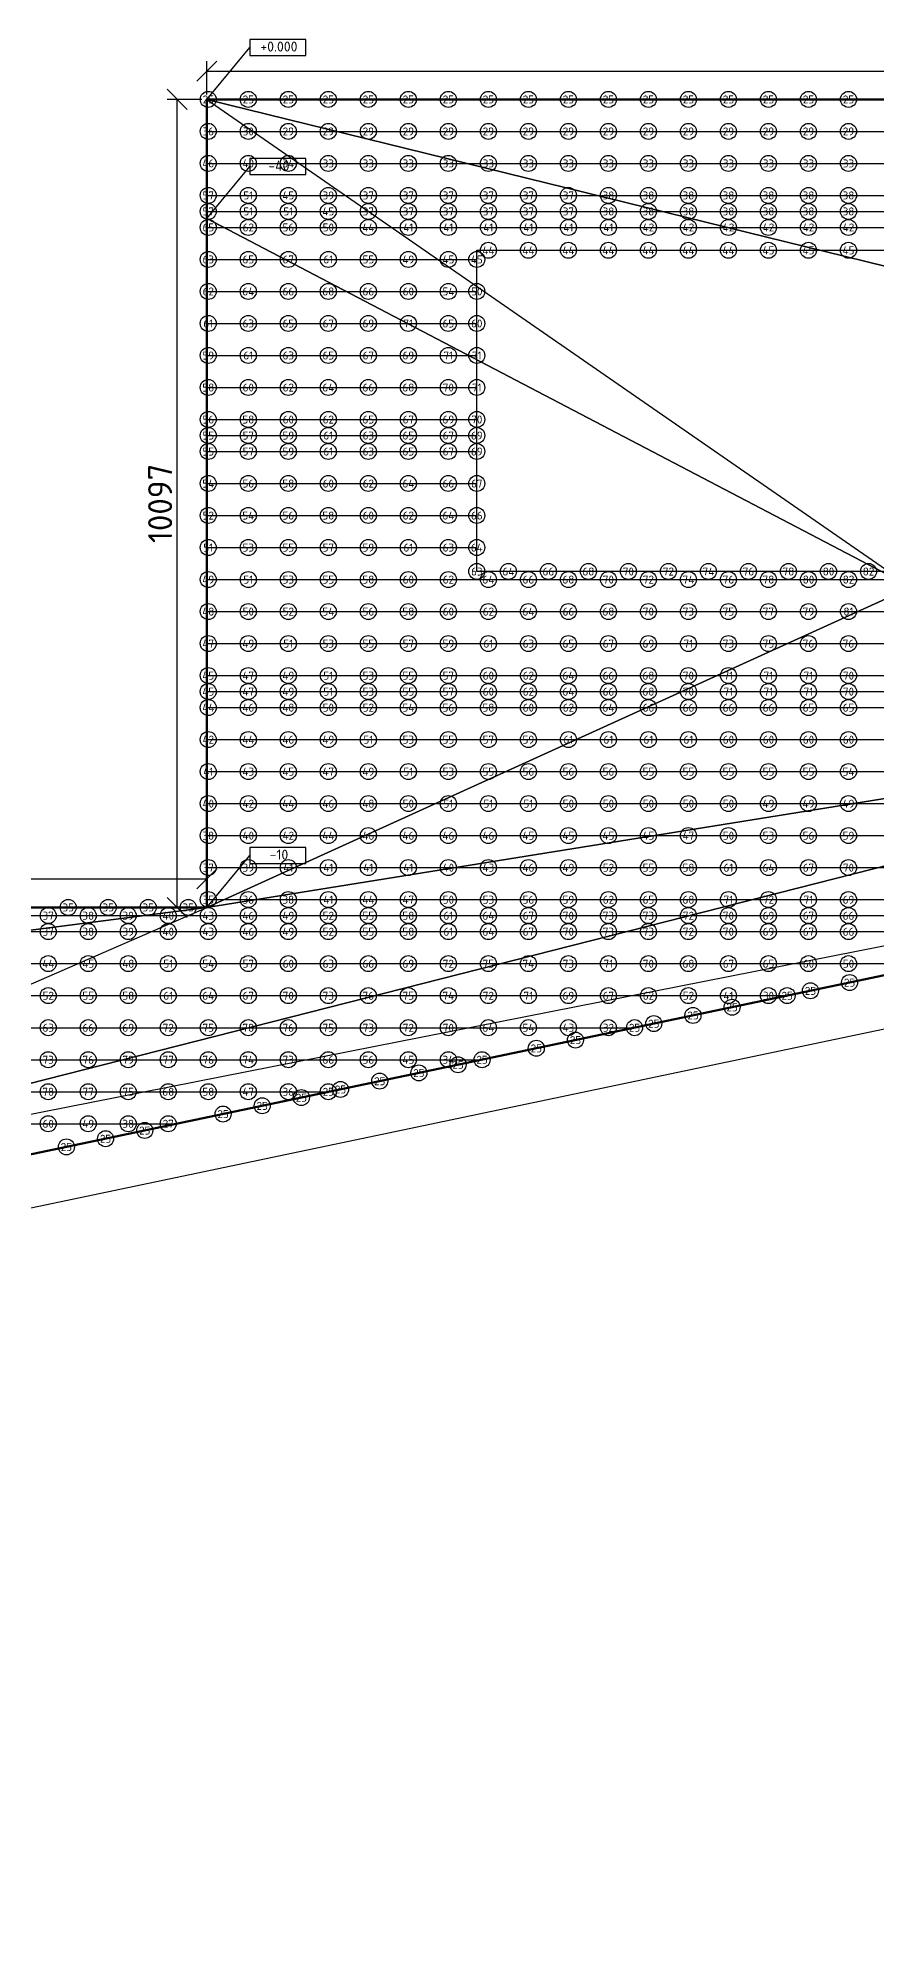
# Model space of a CAD drawing. Header units: millimetres. Extents: x 3543 to 412546, y -146359 to 38454.
# Drawn here: x 259234 to 269712, y -45965 to -22078 of the extents above; entities that cross this region are included whole.
import ezdxf
from ezdxf.enums import TextEntityAlignment as Align

# ---------------------------------------------------------------- set-up
doc = ezdxf.new("R2010")
doc.units = ezdxf.units.MM
doc.layers.add('контур', color=1, linetype='Continuous', lineweight=50)
doc.layers.add('размеры', color=7, linetype='Continuous', lineweight=5)
for name, color, linetype in [('линии_высот', 4, 'Continuous'), ('областиvb', 52, 'Continuous'), ('опоры_текстvb', 7, 'Continuous'), ('опорыvb', 7, 'Continuous'), ('сеткаvb', 8, 'Continuous')]:
    doc.layers.add(name, color=color, linetype=linetype)
doc.styles.add('isocpeur', font='isocpeur.ttf')
doc.dimstyles.new('ISO-25', dxfattribs={"dimtxt": 2.5, "dimasz": 2.5, "dimexe": 1.25, "dimexo": 0.625, "dimtad": 1, "dimdec": 0, "dimtxsty": 'isocpeur', "dimblk": 'OBLIQUE', "dimcen": 2.5, "dimadec": 0, "dimazin": 0, "dimtfac": 1, "dimtdec": 0, "dimtmove": 0, "dimatfit": 3, "dimfxl": 1, "dimarcsym": 0})

# ---------------------------------------------------------------- blocks, each defined once
blk = doc.blocks.new('otmetka_oporvb')
at = {"linetype": 'ByBlock', "lineweight": -2}
blk.add_hatch(color=0, dxfattribs=at).paths.add_polyline_path([(-38, -32, 1), (38, 32, 1)])
at = {"color": 0, "linetype": 'ByBlock', "lineweight": -2}
blk.add_line((0, 0), (2142, 2596), dxfattribs=at)
at = {"color": 0}
blk.add_lwpolyline([(2142, 2196), (4942, 2196), (4942, 2996), (2142, 2996)], close=True, dxfattribs=at)
at = {"color": 0, "linetype": 'ByBlock', "lineweight": -2, "style": 'isocpeur'}
blk.add_attdef('OTM', text='', height=500, dxfattribs=at).set_placement((3600, 2639), align=Align.MIDDLE_CENTER)
blk = doc.blocks.new('opor_symbPRO')
at = {"color": 0, "ltscale": 20}
blk.add_circle((0, 0), 100, dxfattribs=at)
at = {"layer": 'опоры_текстvb', "color": 0, "linetype": 'ByBlock', "lineweight": -2, "style": 'isocpeur'}
blk.add_attdef('COL', text='', height=100, dxfattribs=at).set_placement((0, -1), align=Align.MIDDLE_CENTER)
blk = doc.blocks.new('_OBLIQUE')
at = {"color": 0, "linetype": 'ByBlock'}
blk.add_line((-0.5, -0.5), (0.5, 0.5), dxfattribs=at)
blk = doc.blocks.new('*D33')
at = {"layer": 'Defpoints', "color": 0, "transparency": 16777216}
for p in [(261341, -32583), (229842, -32940), (261341, -32940)]:
    blk.add_point(p, dxfattribs=at)
at = {"layer": 'размеры', "color": 0, "lineweight": -2, "transparency": 16777216}
for p, q in [((229842, -32877), (229842, -32458)), ((261341, -32877), (261341, -32458)), ((229842, -32583), (261341, -32583))]:
    blk.add_line(p, q, dxfattribs=at)
at = {"layer": 'размеры', "color": 0, "lineweight": -2, "transparency": 16777216, "xscale": 250, "yscale": 250, "zscale": 250, "rotation": 180}
blk.add_blockref('_OBLIQUE', (229842, -32583), dxfattribs=at)
at = {"layer": 'размеры', "color": 0, "lineweight": -2, "transparency": 16777216, "xscale": 250, "yscale": 250, "zscale": 250}
blk.add_blockref('_OBLIQUE', (261341, -32583), dxfattribs=at)
at = {"layer": 'размеры', "color": 0, "transparency": 16777216, "insert": (245592, -32370), "char_height": 300, "attachment_point": 5, "style": 'isocpeur'}
blk.add_mtext('31500', dxfattribs=at)
blk = doc.blocks.new('*D34')
at = {"layer": 'Defpoints', "color": 0, "transparency": 16777216}
for p in [(260970, -22842), (261341, -22842), (261341, -32940)]:
    blk.add_point(p, dxfattribs=at)
at = {"layer": 'размеры', "color": 0, "lineweight": -2, "transparency": 16777216}
for p, q in [((261279, -22842), (260845, -22842)), ((260970, -32940), (260970, -22842)), ((261279, -32940), (260845, -32940))]:
    blk.add_line(p, q, dxfattribs=at)
at = {"layer": 'размеры', "color": 0, "lineweight": -2, "transparency": 16777216, "xscale": 250, "yscale": 250, "zscale": 250}
for p, rotation in [((260970, -22842), 90), ((260970, -32940), 270)]:
    blk.add_blockref('_OBLIQUE', p, dxfattribs=dict(at, rotation=rotation))
at = {"layer": 'размеры', "color": 0, "transparency": 16777216, "insert": (260757, -27891), "char_height": 300, "attachment_point": 5, "rotation": 90, "style": 'isocpeur'}
blk.add_mtext('10097', dxfattribs=at)
blk = doc.blocks.new('*D35')
at = {"layer": 'Defpoints', "color": 0, "transparency": 16777216}
for p in [(299003, -22488), (261341, -22842), (299003, -22842)]:
    blk.add_point(p, dxfattribs=at)
at = {"layer": 'размеры', "color": 0, "lineweight": -2, "transparency": 16777216}
for p, q in [((261341, -22780), (261341, -22363)), ((299003, -22780), (299003, -22363)), ((261341, -22488), (299003, -22488))]:
    blk.add_line(p, q, dxfattribs=at)
at = {"layer": 'размеры', "color": 0, "lineweight": -2, "transparency": 16777216, "xscale": 250, "yscale": 250, "zscale": 250, "rotation": 180}
blk.add_blockref('_OBLIQUE', (261341, -22488), dxfattribs=at)
at = {"layer": 'размеры', "color": 0, "lineweight": -2, "transparency": 16777216, "xscale": 250, "yscale": 250, "zscale": 250}
blk.add_blockref('_OBLIQUE', (299003, -22488), dxfattribs=at)
at = {"layer": 'размеры', "color": 0, "transparency": 16777216, "insert": (280172, -22275), "char_height": 300, "attachment_point": 5, "style": 'isocpeur'}
blk.add_mtext('37662', dxfattribs=at)
blk = doc.blocks.new('*D37')
at = {"layer": 'Defpoints', "color": 0, "transparency": 16777216}
for p in [(299003, -27661), (215545, -45174), (215680, -45817)]:
    blk.add_point(p, dxfattribs=at)
at = {"layer": 'размеры', "color": 0, "lineweight": -2, "transparency": 16777216}
for p, q in [((299016, -27722), (299164, -28426)), ((299138, -28304), (215680, -45817)), ((215558, -45235), (215706, -45939))]:
    blk.add_line(p, q, dxfattribs=at)
at = {"layer": 'размеры', "color": 0, "lineweight": -2, "transparency": 16777216, "xscale": 250, "yscale": 250, "zscale": 250}
for p, rotation in [((299138, -28304), 11.85098422200823), ((215680, -45817), 191.8509842220083)]:
    blk.add_blockref('_OBLIQUE', p, dxfattribs=dict(at, rotation=rotation))
at = {"layer": 'размеры', "color": 0, "transparency": 16777216, "insert": (257365, -36852), "char_height": 300, "attachment_point": 5, "rotation": 11.851, "style": 'isocpeur'}
blk.add_mtext('85276', dxfattribs=at)

msp = doc.modelspace()

# ---------------------------------------------------------------- linework, layer by layer
at = {"layer": 'контур', "linetype": 'Continuous'}
msp.add_lwpolyline([(215545, -45173.6), (210858.8, -22842.2), (229841.6, -22842.2), (229841.6, -32939.6), (261341.5, -32939.6), (261341.5, -22842.2), (299003.2, -22842.2), (299003.2, -27660.7)], close=True, dxfattribs=at)
at = {"layer": 'линии_высот'}
msp.add_line((215545, -45173.6), (299003.2, -27660.7), dxfattribs=at)
for points in [[(270147.8, -28939.8), (261341.5, -24330.6), (261341.5, -22842.2)], [(270147.8, -28939.8), (278807.8, -27138), (261341.5, -22842.2)], [(261341.5, -22842.2), (278807.8, -27138), (299003.2, -22842.2)], [(270147.8, -28939.8), (261341.5, -32939.6), (261341.5, -24330.6)], [(252298.9, -36875.6), (215545, -45173.6), (299003.2, -27660.7)], [(252298.9, -36875.6), (278805.8, -30132.2), (299003.2, -27660.7)], [(261341.5, -32939.6), (270147.8, -28939.8), (278805.8, -30132.2)], [(252298.9, -36875.6), (261341.5, -32939.6), (278805.8, -30132.2)], [(229841.6, -32939.6), (244279.5, -35135.9), (261341.5, -32939.6)], [(244279.5, -35135.9), (252298.9, -36875.6), (261341.5, -32939.6)]]:
    msp.add_lwpolyline(points, close=True, dxfattribs=at)
at = {"layer": 'областиvb'}
msp.add_lwpolyline([(264714.2, -24728.5), (269815.3, -24728.5), (269815.3, -28741.4), (264714.2, -28741.4)], close=True, dxfattribs=at)
at = {"layer": 'сеткаvb'}
for p, q in [((261341.5, -22842.2), (299003.2, -22842.2)), ((261341.5, -23242.2), (299003.2, -23242.2)), ((261341.5, -23642.2), (299003.2, -23642.2)), ((261341.5, -24042.2), (299003.2, -24042.2)), ((261341.5, -24242.2), (299003.2, -24242.2)), ((261341.5, -24442.2), (299003.2, -24442.2)), ((264714.2, -24728.5), (269815.3, -24728.5)), ((261341.5, -24842.2), (264714.2, -24842.2)), ((261341.5, -25242.2), (264714.2, -25242.2)), ((261341.5, -25642.2), (264714.2, -25642.2)), ((261341.5, -26042.2), (264714.2, -26042.2)), ((261341.5, -26442.2), (264714.2, -26442.2)), ((261341.5, -26842.2), (264714.2, -26842.2)), ((261341.5, -27042.2), (264714.2, -27042.2)), ((261341.5, -27242.2), (264714.2, -27242.2)), ((261341.5, -27642.2), (264714.2, -27642.2)), ((261341.5, -28042.2), (264714.2, -28042.2)), ((261341.5, -28442.2), (264714.2, -28442.2)), ((261341.5, -28842.2), (293372.9, -28842.2)), ((269815.3, -28741.4), (264714.2, -28741.4)), ((261341.5, -29242.2), (291466.7, -29242.2)), ((261341.5, -29642.2), (289560.5, -29642.2)), ((261341.5, -30042.2), (287654.3, -30042.2)), ((261341.5, -30242.2), (286701.2, -30242.2)), ((261341.5, -30442.2), (285748.1, -30442.2)), ((261341.5, -30842.2), (283841.9, -30842.2)), ((261341.5, -31242.2), (281935.6, -31242.2)), ((261341.5, -31642.2), (280029.4, -31642.2)), ((261341.5, -32042.2), (278123.2, -32042.2)), ((261341.5, -32442.2), (276217, -32442.2)), ((261341.5, -32842.2), (274310.8, -32842.2)), ((215045, -33042.2), (273357.7, -33042.2)), ((215087.4, -33242.2), (272404.6, -33242.2)), ((215172.1, -33642.2), (270498.3, -33642.2)), ((215256.9, -34042.2), (268592.1, -34042.2)), ((215341.6, -34442.2), (266685.9, -34442.2)), ((215426.3, -34842.2), (264779.7, -34842.2)), ((215511.1, -35242.2), (262873.5, -35242.2)), ((215595.8, -35642.2), (260967.3, -35642.2))]:
    msp.add_line(p, q, dxfattribs=at)
at = {"layer": 'сеткаvb', "linetype": 'Continuous'}
msp.add_line((229841.6, -32939.6), (261341.5, -32939.6), dxfattribs=at)

# ---------------------------------------------------------------- block references
at = {"xscale": 0.25, "yscale": 0.25, "zscale": 0.25}
for p, values in [((261341.5, -22842.2), {'OTM': '+0.000'}), ((261341.5, -24330.6), {'OTM': '-40'}), ((261341.5, -32939.6), {'OTM': '-10'})]:
    msp.add_blockref('otmetka_oporvb', p, dxfattribs=at).add_auto_attribs(values)
at = {"layer": 'опорыvb', "color": 1}
for p, values in [((261358.8, -22842.2), {'COL': '25'}), ((261858.8, -22842.2), {'COL': '25'}), ((262358.8, -22842.2), {'COL': '25'}), ((262858.8, -22842.2), {'COL': '25'}), ((263358.8, -22842.2), {'COL': '25'}), ((263858.8, -22842.2), {'COL': '25'}), ((264358.8, -22842.2), {'COL': '25'}), ((264858.8, -22842.2), {'COL': '25'}), ((265358.8, -22842.2), {'COL': '25'}), ((265858.8, -22842.2), {'COL': '25'}), ((266358.8, -22842.2), {'COL': '25'}), ((266858.8, -22842.2), {'COL': '25'}), ((267358.8, -22842.2), {'COL': '25'}), ((267858.8, -22842.2), {'COL': '25'}), ((268358.8, -22842.2), {'COL': '25'}), ((268858.8, -22842.2), {'COL': '25'}), ((269358.8, -22842.2), {'COL': '25'}), ((261858.8, -23242.2), {'COL': '30'}), ((262358.8, -23242.2), {'COL': '29'}), ((262858.8, -23242.2), {'COL': '29'}), ((263358.8, -23242.2), {'COL': '29'}), ((263858.8, -23242.2), {'COL': '29'}), ((264358.8, -23242.2), {'COL': '29'}), ((264858.8, -23242.2), {'COL': '29'}), ((265358.8, -23242.2), {'COL': '29'}), ((265858.8, -23242.2), {'COL': '29'}), ((266358.8, -23242.2), {'COL': '29'}), ((266858.8, -23242.2), {'COL': '29'}), ((267358.8, -23242.2), {'COL': '29'}), ((267858.8, -23242.2), {'COL': '29'}), ((268358.8, -23242.2), {'COL': '29'}), ((268858.8, -23242.2), {'COL': '29'}), ((269358.8, -23242.2), {'COL': '29'}), ((262358.8, -23642.2), {'COL': '34'}), ((262858.8, -23642.2), {'COL': '33'}), ((263358.8, -23642.2), {'COL': '33'}), ((263858.8, -23642.2), {'COL': '33'}), ((264358.8, -23642.2), {'COL': '33'}), ((264858.8, -23642.2), {'COL': '33'}), ((265358.8, -23642.2), {'COL': '33'}), ((265858.8, -23642.2), {'COL': '33'}), ((266358.8, -23642.2), {'COL': '33'}), ((266858.8, -23642.2), {'COL': '33'}), ((267358.8, -23642.2), {'COL': '33'}), ((267858.8, -23642.2), {'COL': '33'}), ((268358.8, -23642.2), {'COL': '33'}), ((268858.8, -23642.2), {'COL': '33'}), ((269358.8, -23642.2), {'COL': '33'}), ((268883.3, -33981.1), {'COL': '25'}), ((269372.7, -33878.4), {'COL': '25'}), ((267904.7, -34186.4), {'COL': '25'}), ((268358.8, -34042.2), {'COL': '30'}), ((268592.1, -34042.2), {'COL': '25'}), ((266358.8, -34442.2), {'COL': '32'}), ((266685.9, -34442.2), {'COL': '25'}), ((266926, -34391.8), {'COL': '25'}), ((267415.3, -34289.1), {'COL': '25'}), ((265457.9, -34699.8), {'COL': '25'}), ((265947.3, -34597.2), {'COL': '25'}), ((264358.8, -34842.2), {'COL': '34'}), ((264479.3, -34905.2), {'COL': '25'}), ((264779.7, -34842.2), {'COL': '25'}), ((263500.6, -35110.6), {'COL': '25'}), ((263989.9, -35007.9), {'COL': '25'}), ((262032.5, -35418.6), {'COL': '25'}), ((262521.9, -35315.9), {'COL': '25'}), ((262858.8, -35242.2), {'COL': '25'}), ((263011.2, -35213.3), {'COL': '25'}), ((260858.8, -35642.2), {'COL': '27'}), ((261543.2, -35521.3), {'COL': '25'}), ((260075.2, -35829.4), {'COL': '25'}), ((260564.5, -35726.7), {'COL': '25'}), ((259585.8, -35932), {'COL': '25'})]:
    msp.add_blockref('opor_symbPRO', p, dxfattribs=at).add_auto_attribs(values)
at = {"layer": 'опорыvb', "color": 92}
for p, values in [((261358.8, -23242.2), {'COL': '36'}), ((261358.8, -23642.2), {'COL': '46'}), ((261858.8, -23642.2), {'COL': '40'}), ((262358.8, -24042.2), {'COL': '45'}), ((262858.8, -24042.2), {'COL': '39'}), ((263358.8, -24042.2), {'COL': '37'}), ((263858.8, -24042.2), {'COL': '37'}), ((264358.8, -24042.2), {'COL': '37'}), ((264858.8, -24042.2), {'COL': '37'}), ((265358.8, -24042.2), {'COL': '37'}), ((265858.8, -24042.2), {'COL': '37'}), ((266358.8, -24042.2), {'COL': '38'}), ((266858.8, -24042.2), {'COL': '38'}), ((267358.8, -24042.2), {'COL': '38'}), ((267858.8, -24042.2), {'COL': '38'}), ((268358.8, -24042.2), {'COL': '38'}), ((268858.8, -24042.2), {'COL': '38'}), ((269358.8, -24042.2), {'COL': '38'}), ((262858.8, -24242.2), {'COL': '45'}), ((263358.8, -24242.2), {'COL': '37'}), ((263358.8, -24442.2), {'COL': '44'}), ((263858.8, -24242.2), {'COL': '37'}), ((263858.8, -24442.2), {'COL': '41'}), ((264358.8, -24242.2), {'COL': '37'}), ((264358.8, -24442.2), {'COL': '41'}), ((264858.8, -24242.2), {'COL': '37'}), ((264858.8, -24442.2), {'COL': '41'}), ((265358.8, -24242.2), {'COL': '37'}), ((265358.8, -24442.2), {'COL': '41'}), ((265858.8, -24242.2), {'COL': '37'}), ((265858.8, -24442.2), {'COL': '41'}), ((266358.8, -24242.2), {'COL': '38'}), ((266358.8, -24442.2), {'COL': '41'}), ((266858.8, -24242.2), {'COL': '38'}), ((266858.8, -24442.2), {'COL': '42'}), ((267358.8, -24242.2), {'COL': '38'}), ((267358.8, -24442.2), {'COL': '42'}), ((267858.8, -24242.2), {'COL': '38'}), ((267858.8, -24442.2), {'COL': '42'}), ((268358.8, -24242.2), {'COL': '38'}), ((268358.8, -24442.2), {'COL': '42'}), ((268858.8, -24242.2), {'COL': '38'}), ((268858.8, -24442.2), {'COL': '42'}), ((269358.8, -24242.2), {'COL': '38'}), ((269358.8, -24442.2), {'COL': '42'}), ((263858.8, -24842.2), {'COL': '49'}), ((264358.8, -24842.2), {'COL': '45'}), ((264714.2, -24842.2), {'COL': '45'}), ((264858.8, -24728.5), {'COL': '44'}), ((265358.8, -24728.5), {'COL': '44'}), ((265858.8, -24728.5), {'COL': '44'}), ((266358.8, -24728.5), {'COL': '44'}), ((266858.8, -24728.5), {'COL': '44'}), ((267358.8, -24728.5), {'COL': '44'}), ((267858.8, -24728.5), {'COL': '44'}), ((268358.8, -24728.5), {'COL': '45'}), ((268858.8, -24728.5), {'COL': '45'}), ((269358.8, -24728.5), {'COL': '45'}), ((261358.8, -28842.2), {'COL': '49'}), ((261358.8, -29242.2), {'COL': '48'}), ((261358.8, -29642.2), {'COL': '47'}), ((261858.8, -29642.2), {'COL': '49'}), ((261358.8, -30042.2), {'COL': '45'}), ((261858.8, -30042.2), {'COL': '47'}), ((262358.8, -30042.2), {'COL': '49'}), ((261358.8, -30242.2), {'COL': '45'}), ((261858.8, -30242.2), {'COL': '47'}), ((262358.8, -30242.2), {'COL': '49'}), ((261358.8, -30442.2), {'COL': '44'}), ((261858.8, -30442.2), {'COL': '46'}), ((262358.8, -30442.2), {'COL': '48'}), ((261358.8, -30842.2), {'COL': '42'}), ((261858.8, -30842.2), {'COL': '44'}), ((262358.8, -30842.2), {'COL': '46'}), ((262858.8, -30842.2), {'COL': '49'}), ((261358.8, -31242.2), {'COL': '41'}), ((261858.8, -31242.2), {'COL': '43'}), ((262358.8, -31242.2), {'COL': '45'}), ((262858.8, -31242.2), {'COL': '47'}), ((263358.8, -31242.2), {'COL': '49'}), ((261358.8, -31642.2), {'COL': '40'}), ((261858.8, -31642.2), {'COL': '42'}), ((262358.8, -31642.2), {'COL': '44'}), ((262858.8, -31642.2), {'COL': '46'}), ((263358.8, -31642.2), {'COL': '48'}), ((268358.8, -31642.2), {'COL': '49'}), ((268858.8, -31642.2), {'COL': '49'}), ((269358.8, -31642.2), {'COL': '49'}), ((261358.8, -32042.2), {'COL': '38'}), ((261858.8, -32042.2), {'COL': '40'}), ((262358.8, -32042.2), {'COL': '42'}), ((262858.8, -32042.2), {'COL': '44'}), ((263358.8, -32042.2), {'COL': '46'}), ((263858.8, -32042.2), {'COL': '46'}), ((264358.8, -32042.2), {'COL': '46'}), ((264858.8, -32042.2), {'COL': '46'}), ((265358.8, -32042.2), {'COL': '45'}), ((265858.8, -32042.2), {'COL': '45'}), ((266358.8, -32042.2), {'COL': '45'}), ((266858.8, -32042.2), {'COL': '45'}), ((267358.8, -32042.2), {'COL': '47'}), ((261358.8, -32442.2), {'COL': '37'}), ((261858.8, -32442.2), {'COL': '39'}), ((262358.8, -32442.2), {'COL': '41'}), ((262858.8, -32442.2), {'COL': '41'}), ((263358.8, -32442.2), {'COL': '41'}), ((263858.8, -32442.2), {'COL': '41'}), ((264358.8, -32442.2), {'COL': '40'}), ((264858.8, -32442.2), {'COL': '43'}), ((265358.8, -32442.2), {'COL': '46'}), ((265858.8, -32442.2), {'COL': '49'}), ((259358.8, -33042.2), {'COL': '37'}), ((259608.8, -32939.6), {'COL': '35'}), ((259858.8, -33042.2), {'COL': '38'}), ((260108.8, -32939.6), {'COL': '35'}), ((260358.8, -33042.2), {'COL': '39'}), ((260608.8, -32939.6), {'COL': '35'}), ((260858.8, -33042.2), {'COL': '40'}), ((261108.8, -32939.6), {'COL': '35'}), ((261358.8, -32842.2), {'COL': '35'}), ((261358.8, -33042.2), {'COL': '43'}), ((261858.8, -32842.2), {'COL': '36'}), ((261858.8, -33042.2), {'COL': '46'}), ((262358.8, -32842.2), {'COL': '38'}), ((262358.8, -33042.2), {'COL': '49'}), ((262858.8, -32842.2), {'COL': '41'}), ((263358.8, -32842.2), {'COL': '44'}), ((263858.8, -32842.2), {'COL': '47'}), ((259358.8, -33242.2), {'COL': '37'}), ((259858.8, -33242.2), {'COL': '38'}), ((260358.8, -33242.2), {'COL': '39'}), ((260858.8, -33242.2), {'COL': '40'}), ((261358.8, -33242.2), {'COL': '43'}), ((261858.8, -33242.2), {'COL': '46'}), ((262358.8, -33242.2), {'COL': '49'}), ((259358.8, -33642.2), {'COL': '44'}), ((259858.8, -33642.2), {'COL': '45'}), ((260358.8, -33642.2), {'COL': '48'}), ((267858.8, -34042.2), {'COL': '41'}), ((265858.8, -34442.2), {'COL': '43'}), ((263858.8, -34842.2), {'COL': '45'}), ((261858.8, -35242.2), {'COL': '47'}), ((262358.8, -35242.2), {'COL': '36'}), ((259858.8, -35642.2), {'COL': '49'}), ((260358.8, -35642.2), {'COL': '38'})]:
    msp.add_blockref('opor_symbPRO', p, dxfattribs=at).add_auto_attribs(values)
at = {"layer": 'опорыvb', "color": 131}
for p, values in [((261358.8, -24042.2), {'COL': '57'}), ((261858.8, -24042.2), {'COL': '51'}), ((261358.8, -24242.2), {'COL': '57'}), ((261358.8, -24442.2), {'COL': '65'}), ((261858.8, -24242.2), {'COL': '51'}), ((261858.8, -24442.2), {'COL': '62'}), ((262358.8, -24242.2), {'COL': '51'}), ((262358.8, -24442.2), {'COL': '56'}), ((262858.8, -24442.2), {'COL': '50'}), ((261358.8, -24842.2), {'COL': '63'}), ((261858.8, -24842.2), {'COL': '65'}), ((262358.8, -24842.2), {'COL': '67'}), ((262858.8, -24842.2), {'COL': '61'}), ((263358.8, -24842.2), {'COL': '55'}), ((261358.8, -25242.2), {'COL': '62'}), ((261858.8, -25242.2), {'COL': '64'}), ((262358.8, -25242.2), {'COL': '66'}), ((262858.8, -25242.2), {'COL': '68'}), ((263358.8, -25242.2), {'COL': '66'}), ((263858.8, -25242.2), {'COL': '60'}), ((264358.8, -25242.2), {'COL': '54'}), ((264714.2, -25242.2), {'COL': '50'}), ((261358.8, -25642.2), {'COL': '61'}), ((261858.8, -25642.2), {'COL': '63'}), ((262358.8, -25642.2), {'COL': '65'}), ((262858.8, -25642.2), {'COL': '67'}), ((263358.8, -25642.2), {'COL': '69'}), ((263858.8, -25642.2), {'COL': '71'}), ((264358.8, -25642.2), {'COL': '65'}), ((264714.2, -25642.2), {'COL': '60'}), ((261358.8, -26042.2), {'COL': '59'}), ((261858.8, -26042.2), {'COL': '61'}), ((262358.8, -26042.2), {'COL': '63'}), ((262858.8, -26042.2), {'COL': '65'}), ((263358.8, -26042.2), {'COL': '67'}), ((263858.8, -26042.2), {'COL': '69'}), ((264358.8, -26042.2), {'COL': '71'}), ((264714.2, -26042.2), {'COL': '71'}), ((261358.8, -26442.2), {'COL': '58'}), ((261858.8, -26442.2), {'COL': '60'}), ((262358.8, -26442.2), {'COL': '62'}), ((262858.8, -26442.2), {'COL': '64'}), ((263358.8, -26442.2), {'COL': '66'}), ((263858.8, -26442.2), {'COL': '68'}), ((264358.8, -26442.2), {'COL': '70'}), ((264714.2, -26442.2), {'COL': '71'}), ((261358.8, -26842.2), {'COL': '56'}), ((261858.8, -26842.2), {'COL': '58'}), ((262358.8, -26842.2), {'COL': '60'}), ((262858.8, -26842.2), {'COL': '62'}), ((263358.8, -26842.2), {'COL': '65'}), ((263858.8, -26842.2), {'COL': '67'}), ((264358.8, -26842.2), {'COL': '69'}), ((264714.2, -26842.2), {'COL': '70'}), ((261358.8, -27042.2), {'COL': '55'}), ((261858.8, -27042.2), {'COL': '57'}), ((262358.8, -27042.2), {'COL': '59'}), ((262858.8, -27042.2), {'COL': '61'}), ((263358.8, -27042.2), {'COL': '63'}), ((263858.8, -27042.2), {'COL': '65'}), ((264358.8, -27042.2), {'COL': '67'}), ((264714.2, -27042.2), {'COL': '69'}), ((261358.8, -27242.2), {'COL': '55'}), ((261858.8, -27242.2), {'COL': '57'}), ((262358.8, -27242.2), {'COL': '59'}), ((262858.8, -27242.2), {'COL': '61'}), ((263358.8, -27242.2), {'COL': '63'}), ((263858.8, -27242.2), {'COL': '65'}), ((264358.8, -27242.2), {'COL': '67'}), ((264714.2, -27242.2), {'COL': '69'}), ((261358.8, -27642.2), {'COL': '54'}), ((261858.8, -27642.2), {'COL': '56'}), ((262358.8, -27642.2), {'COL': '58'}), ((262858.8, -27642.2), {'COL': '60'}), ((263358.8, -27642.2), {'COL': '62'}), ((263858.8, -27642.2), {'COL': '64'}), ((264358.8, -27642.2), {'COL': '66'}), ((264714.2, -27642.2), {'COL': '67'}), ((261358.8, -28042.2), {'COL': '52'}), ((261858.8, -28042.2), {'COL': '54'}), ((262358.8, -28042.2), {'COL': '56'}), ((262858.8, -28042.2), {'COL': '58'}), ((263358.8, -28042.2), {'COL': '60'}), ((263858.8, -28042.2), {'COL': '62'}), ((264358.8, -28042.2), {'COL': '64'}), ((264714.2, -28042.2), {'COL': '66'}), ((261358.8, -28442.2), {'COL': '51'}), ((261858.8, -28442.2), {'COL': '53'}), ((262358.8, -28442.2), {'COL': '55'}), ((262858.8, -28442.2), {'COL': '57'}), ((263358.8, -28442.2), {'COL': '59'}), ((263858.8, -28442.2), {'COL': '61'}), ((264358.8, -28442.2), {'COL': '63'}), ((264714.2, -28442.2), {'COL': '64'}), ((264714.2, -28741.4), {'COL': '63'}), ((265108.8, -28741.4), {'COL': '64'}), ((265608.8, -28741.4), {'COL': '66'}), ((266108.8, -28741.4), {'COL': '68'}), ((266608.8, -28741.4), {'COL': '70'}), ((267108.8, -28741.4), {'COL': '72'}), ((267608.8, -28741.4), {'COL': '74'}), ((268108.8, -28741.4), {'COL': '76'}), ((268608.8, -28741.4), {'COL': '78'}), ((261858.8, -28842.2), {'COL': '51'}), ((262358.8, -28842.2), {'COL': '53'}), ((262858.8, -28842.2), {'COL': '55'}), ((263358.8, -28842.2), {'COL': '58'}), ((263858.8, -28842.2), {'COL': '60'}), ((264358.8, -28842.2), {'COL': '62'}), ((264858.8, -28842.2), {'COL': '64'}), ((265358.8, -28842.2), {'COL': '66'}), ((265858.8, -28842.2), {'COL': '68'}), ((266358.8, -28842.2), {'COL': '70'}), ((266858.8, -28842.2), {'COL': '72'}), ((267358.8, -28842.2), {'COL': '74'}), ((267858.8, -28842.2), {'COL': '76'}), ((268358.8, -28842.2), {'COL': '78'}), ((261858.8, -29242.2), {'COL': '50'}), ((262358.8, -29242.2), {'COL': '52'}), ((262858.8, -29242.2), {'COL': '54'}), ((263358.8, -29242.2), {'COL': '56'}), ((263858.8, -29242.2), {'COL': '58'}), ((264358.8, -29242.2), {'COL': '60'}), ((264858.8, -29242.2), {'COL': '62'}), ((265358.8, -29242.2), {'COL': '64'}), ((265858.8, -29242.2), {'COL': '66'}), ((266358.8, -29242.2), {'COL': '68'}), ((266858.8, -29242.2), {'COL': '70'}), ((267358.8, -29242.2), {'COL': '73'}), ((267858.8, -29242.2), {'COL': '75'}), ((268358.8, -29242.2), {'COL': '77'}), ((268858.8, -29242.2), {'COL': '79'}), ((262358.8, -29642.2), {'COL': '51'}), ((262858.8, -29642.2), {'COL': '53'}), ((263358.8, -29642.2), {'COL': '55'}), ((263858.8, -29642.2), {'COL': '57'}), ((264358.8, -29642.2), {'COL': '59'}), ((264858.8, -29642.2), {'COL': '61'}), ((265358.8, -29642.2), {'COL': '63'}), ((265858.8, -29642.2), {'COL': '65'}), ((266358.8, -29642.2), {'COL': '67'}), ((266858.8, -29642.2), {'COL': '69'}), ((267358.8, -29642.2), {'COL': '71'}), ((267858.8, -29642.2), {'COL': '73'}), ((268358.8, -29642.2), {'COL': '75'}), ((268858.8, -29642.2), {'COL': '76'}), ((269358.8, -29642.2), {'COL': '76'}), ((262858.8, -30042.2), {'COL': '51'}), ((263358.8, -30042.2), {'COL': '53'}), ((263858.8, -30042.2), {'COL': '55'}), ((264358.8, -30042.2), {'COL': '57'}), ((264858.8, -30042.2), {'COL': '60'}), ((265358.8, -30042.2), {'COL': '62'}), ((265858.8, -30042.2), {'COL': '64'}), ((266358.8, -30042.2), {'COL': '66'}), ((266858.8, -30042.2), {'COL': '68'}), ((267358.8, -30042.2), {'COL': '70'}), ((267858.8, -30042.2), {'COL': '71'}), ((268358.8, -30042.2), {'COL': '71'}), ((268858.8, -30042.2), {'COL': '71'}), ((269358.8, -30042.2), {'COL': '70'}), ((262858.8, -30242.2), {'COL': '51'}), ((263358.8, -30242.2), {'COL': '53'}), ((263858.8, -30242.2), {'COL': '55'}), ((264358.8, -30242.2), {'COL': '57'}), ((264858.8, -30242.2), {'COL': '60'}), ((265358.8, -30242.2), {'COL': '62'}), ((265858.8, -30242.2), {'COL': '64'}), ((266358.8, -30242.2), {'COL': '66'}), ((266858.8, -30242.2), {'COL': '68'}), ((267358.8, -30242.2), {'COL': '70'}), ((267858.8, -30242.2), {'COL': '71'}), ((268358.8, -30242.2), {'COL': '71'}), ((268858.8, -30242.2), {'COL': '71'}), ((269358.8, -30242.2), {'COL': '70'}), ((262858.8, -30442.2), {'COL': '50'}), ((263358.8, -30442.2), {'COL': '52'}), ((263858.8, -30442.2), {'COL': '54'}), ((264358.8, -30442.2), {'COL': '56'}), ((264858.8, -30442.2), {'COL': '58'}), ((265358.8, -30442.2), {'COL': '60'}), ((265858.8, -30442.2), {'COL': '62'}), ((266358.8, -30442.2), {'COL': '64'}), ((266858.8, -30442.2), {'COL': '66'}), ((267358.8, -30442.2), {'COL': '66'}), ((267858.8, -30442.2), {'COL': '66'}), ((268358.8, -30442.2), {'COL': '66'}), ((268858.8, -30442.2), {'COL': '65'}), ((269358.8, -30442.2), {'COL': '65'}), ((263358.8, -30842.2), {'COL': '51'}), ((263858.8, -30842.2), {'COL': '53'}), ((264358.8, -30842.2), {'COL': '55'}), ((264858.8, -30842.2), {'COL': '57'}), ((265358.8, -30842.2), {'COL': '59'}), ((265858.8, -30842.2), {'COL': '61'}), ((266358.8, -30842.2), {'COL': '61'}), ((266858.8, -30842.2), {'COL': '61'}), ((267358.8, -30842.2), {'COL': '61'}), ((267858.8, -30842.2), {'COL': '60'}), ((268358.8, -30842.2), {'COL': '60'}), ((268858.8, -30842.2), {'COL': '60'}), ((269358.8, -30842.2), {'COL': '60'}), ((263858.8, -31242.2), {'COL': '51'}), ((264358.8, -31242.2), {'COL': '53'}), ((264858.8, -31242.2), {'COL': '55'}), ((265358.8, -31242.2), {'COL': '56'}), ((265858.8, -31242.2), {'COL': '56'}), ((266358.8, -31242.2), {'COL': '56'}), ((266858.8, -31242.2), {'COL': '55'}), ((267358.8, -31242.2), {'COL': '55'}), ((267858.8, -31242.2), {'COL': '55'}), ((268358.8, -31242.2), {'COL': '55'}), ((268858.8, -31242.2), {'COL': '55'}), ((269358.8, -31242.2), {'COL': '54'}), ((263858.8, -31642.2), {'COL': '50'}), ((264358.8, -31642.2), {'COL': '51'}), ((264858.8, -31642.2), {'COL': '51'}), ((265358.8, -31642.2), {'COL': '51'}), ((265858.8, -31642.2), {'COL': '50'}), ((266358.8, -31642.2), {'COL': '50'}), ((266858.8, -31642.2), {'COL': '50'}), ((267358.8, -31642.2), {'COL': '50'}), ((267858.8, -31642.2), {'COL': '50'}), ((267858.8, -32042.2), {'COL': '50'}), ((268358.8, -32042.2), {'COL': '53'}), ((268858.8, -32042.2), {'COL': '56'}), ((269358.8, -32042.2), {'COL': '59'}), ((266358.8, -32442.2), {'COL': '52'}), ((266858.8, -32442.2), {'COL': '55'}), ((267358.8, -32442.2), {'COL': '58'}), ((267858.8, -32442.2), {'COL': '61'}), ((268358.8, -32442.2), {'COL': '64'}), ((268858.8, -32442.2), {'COL': '67'}), ((269358.8, -32442.2), {'COL': '70'}), ((262858.8, -33042.2), {'COL': '52'}), ((263358.8, -33042.2), {'COL': '55'}), ((263858.8, -33042.2), {'COL': '58'}), ((264358.8, -32842.2), {'COL': '50'}), ((264358.8, -33042.2), {'COL': '61'}), ((264858.8, -32842.2), {'COL': '53'}), ((264858.8, -33042.2), {'COL': '64'}), ((265358.8, -32842.2), {'COL': '56'}), ((265358.8, -33042.2), {'COL': '67'}), ((265858.8, -32842.2), {'COL': '59'}), ((265858.8, -33042.2), {'COL': '70'}), ((266358.8, -32842.2), {'COL': '62'}), ((266358.8, -33042.2), {'COL': '73'}), ((266858.8, -32842.2), {'COL': '65'}), ((266858.8, -33042.2), {'COL': '73'}), ((267358.8, -32842.2), {'COL': '68'}), ((267358.8, -33042.2), {'COL': '72'}), ((267858.8, -32842.2), {'COL': '71'}), ((267858.8, -33042.2), {'COL': '70'}), ((268358.8, -32842.2), {'COL': '72'}), ((268358.8, -33042.2), {'COL': '69'}), ((268858.8, -32842.2), {'COL': '71'}), ((268858.8, -33042.2), {'COL': '67'}), ((269358.8, -32842.2), {'COL': '69'}), ((269358.8, -33042.2), {'COL': '66'}), ((262858.8, -33242.2), {'COL': '52'}), ((263358.8, -33242.2), {'COL': '55'}), ((263858.8, -33242.2), {'COL': '58'}), ((264358.8, -33242.2), {'COL': '61'}), ((264858.8, -33242.2), {'COL': '64'}), ((265358.8, -33242.2), {'COL': '67'}), ((265858.8, -33242.2), {'COL': '70'}), ((266358.8, -33242.2), {'COL': '73'}), ((266858.8, -33242.2), {'COL': '73'}), ((267358.8, -33242.2), {'COL': '72'}), ((267858.8, -33242.2), {'COL': '70'}), ((268358.8, -33242.2), {'COL': '69'}), ((268858.8, -33242.2), {'COL': '67'}), ((269358.8, -33242.2), {'COL': '66'}), ((260858.8, -33642.2), {'COL': '51'}), ((261358.8, -33642.2), {'COL': '54'}), ((261858.8, -33642.2), {'COL': '57'}), ((262358.8, -33642.2), {'COL': '60'}), ((262858.8, -33642.2), {'COL': '63'}), ((263358.8, -33642.2), {'COL': '66'}), ((263858.8, -33642.2), {'COL': '69'}), ((264358.8, -33642.2), {'COL': '72'}), ((264858.8, -33642.2), {'COL': '75'}), ((265358.8, -33642.2), {'COL': '74'}), ((265858.8, -33642.2), {'COL': '73'}), ((266358.8, -33642.2), {'COL': '71'}), ((266858.8, -33642.2), {'COL': '70'}), ((267358.8, -33642.2), {'COL': '68'}), ((267858.8, -33642.2), {'COL': '67'}), ((268358.8, -33642.2), {'COL': '65'}), ((268858.8, -33642.2), {'COL': '60'}), ((269358.8, -33642.2), {'COL': '50'}), ((259358.8, -34042.2), {'COL': '52'}), ((259858.8, -34042.2), {'COL': '55'}), ((260358.8, -34042.2), {'COL': '58'}), ((260858.8, -34042.2), {'COL': '61'}), ((261358.8, -34042.2), {'COL': '64'}), ((261858.8, -34042.2), {'COL': '67'}), ((262358.8, -34042.2), {'COL': '70'}), ((262858.8, -34042.2), {'COL': '73'}), ((263358.8, -34042.2), {'COL': '76'}), ((263858.8, -34042.2), {'COL': '75'}), ((264358.8, -34042.2), {'COL': '74'}), ((264858.8, -34042.2), {'COL': '72'}), ((265358.8, -34042.2), {'COL': '71'}), ((265858.8, -34042.2), {'COL': '69'}), ((266358.8, -34042.2), {'COL': '67'}), ((266858.8, -34042.2), {'COL': '62'}), ((267358.8, -34042.2), {'COL': '52'}), ((259358.8, -34442.2), {'COL': '63'}), ((259858.8, -34442.2), {'COL': '66'}), ((260358.8, -34442.2), {'COL': '69'}), ((260858.8, -34442.2), {'COL': '72'}), ((261358.8, -34442.2), {'COL': '75'}), ((261858.8, -34442.2), {'COL': '78'}), ((262358.8, -34442.2), {'COL': '76'}), ((262858.8, -34442.2), {'COL': '75'}), ((263358.8, -34442.2), {'COL': '73'}), ((263858.8, -34442.2), {'COL': '72'}), ((264358.8, -34442.2), {'COL': '70'}), ((264858.8, -34442.2), {'COL': '64'}), ((265358.8, -34442.2), {'COL': '54'}), ((259358.8, -34842.2), {'COL': '73'}), ((259858.8, -34842.2), {'COL': '76'}), ((260358.8, -34842.2), {'COL': '79'}), ((260858.8, -34842.2), {'COL': '77'}), ((261358.8, -34842.2), {'COL': '76'}), ((261858.8, -34842.2), {'COL': '74'}), ((262358.8, -34842.2), {'COL': '73'}), ((262858.8, -34842.2), {'COL': '66'}), ((263358.8, -34842.2), {'COL': '56'}), ((259358.8, -35242.2), {'COL': '78'}), ((259858.8, -35242.2), {'COL': '77'}), ((260358.8, -35242.2), {'COL': '75'}), ((260858.8, -35242.2), {'COL': '68'}), ((261358.8, -35242.2), {'COL': '58'}), ((259358.8, -35642.2), {'COL': '60'})]:
    msp.add_blockref('opor_symbPRO', p, dxfattribs=at).add_auto_attribs(values)
at = {"layer": 'опорыvb', "color": 30}
for p, values in [((269108.8, -28741.4), {'COL': '80'}), ((269608.8, -28741.4), {'COL': '82'}), ((268858.8, -28842.2), {'COL': '80'}), ((269358.8, -28842.2), {'COL': '82'}), ((269358.8, -29242.2), {'COL': '81'})]:
    msp.add_blockref('opor_symbPRO', p, dxfattribs=at).add_auto_attribs(values)

# ---------------------------------------------------------------- dimensions: what is measured, and where the dimension line sits
at = {"layer": 'размеры'}
for base, p1, p2, picture, middle in [((299003.2, -22487.8), (261341.5, -22842.2), (299003.2, -22842.2), '*D35', (280172.3, -22275.3)), ((261341.5, -32582.8), (229841.6, -32939.6), (261341.5, -32939.6), '*D33', (245591.5, -32370.3))]:
    dim = msp.add_linear_dim(base=base, p1=p1, p2=p2, dimstyle='ISO-25', dxfattribs=at)
    dim.commit()
    dim.dimension.update_dxf_attribs({"geometry": picture, "text_midpoint": middle})
dim = msp.add_linear_dim(base=(260969.9, -22842.2), p1=(261341.5, -32939.6), p2=(261341.5, -22842.2), angle=90, dimstyle='ISO-25', dxfattribs=at)
dim.commit()
dim.dimension.update_dxf_attribs({"geometry": '*D34', "text_midpoint": (260757.4, -27890.9)})
dim = msp.add_aligned_dim(p1=(299003.2, -27660.7), p2=(215545, -45173.6), distance=657, dimstyle='ISO-25', dxfattribs=at)
dim.commit()
dim.dimension.update_dxf_attribs({"geometry": '*D37', "text_midpoint": (257365.4, -36852.1)})

doc.saveas('drawing.dxf')
